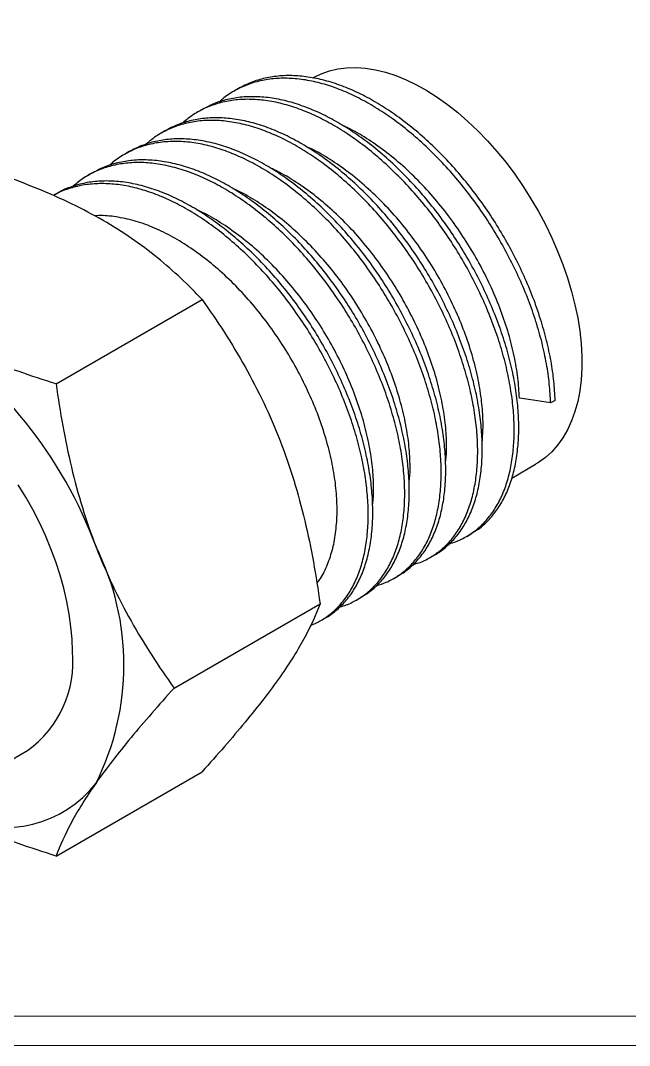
# Model space of a CAD drawing. Header units: millimetres. Extents: x 1419 to 2871, y 617 to 1285.
# Drawn here: x 2830.27 to 2842.07, y 1244.37 to 1264.22 of the extents above; entities that cross this region are included whole.
import ezdxf

# ---------------------------------------------------------------- set-up
doc = ezdxf.new("R2010")
doc.units = ezdxf.units.MM
doc.linetypes.add('SLD-Solid', pattern=[0])

msp = doc.modelspace()

# ---------------------------------------------------------------- linework, layer by layer
at = {"color": 5, "linetype": 'Continuous', "lineweight": 25}
for p, q in [((2834.498, 1262.908), (2834.41, 1262.857)), ((2833.791, 1262.5), (2833.703, 1262.449)), ((2833.084, 1262.092), (2832.995, 1262.041)), ((2832.377, 1261.684), (2832.288, 1261.632)), ((2831.669, 1261.275), (2831.581, 1261.224)), ((2830.962, 1260.867), (2830.906, 1260.834)), ((2830.961, 1257.186), (2833.789, 1258.819)), ((2840.631, 1256.867), (2840.543, 1256.816)), ((2839.79, 1255.362), (2840.253, 1255.629)), ((2838.917, 1254.233), (2839.005, 1254.284)), ((2838.21, 1253.825), (2838.298, 1253.876)), ((2837.503, 1253.416), (2837.591, 1253.467)), ((2836.795, 1253.008), (2836.884, 1253.059)), ((2833.247, 1251.294), (2836.075, 1252.927)), ((2836.088, 1252.6), (2836.177, 1252.651)), ((2829.962, 1249.827), (2830.407, 1250.084)), ((2830.961, 1248.041), (2833.789, 1249.674))]:
    msp.add_line(p, q, dxfattribs=at)
at = {"color": 7, "linetype": 'SLD-Solid', "lineweight": 15}
for points in [[(2812.935, 1285.069), (2871.199, 1285.069), (2871.199, 1244.371), (2812.935, 1244.371)], [(2813.506, 1284.498), (2870.628, 1284.498), (2870.628, 1244.942), (2813.506, 1244.942)]]:
    msp.add_lwpolyline(points, close=True, dxfattribs=at)
at = {"color": 5, "linetype": 'Continuous', "lineweight": 25, "flags": 128}
for points in [[(2835.933, 1263.112), (2835.951, 1263.122), (2836.1, 1263.194), (2836.257, 1263.25), (2836.423, 1263.288), (2836.595, 1263.31), (2836.774, 1263.314), (2836.959, 1263.301), (2837.149, 1263.27), (2837.343, 1263.223), (2837.541, 1263.159), (2837.741, 1263.078), (2837.942, 1262.981), (2838.144, 1262.868), (2838.346, 1262.74), (2838.546, 1262.598), (2838.745, 1262.441), (2838.941, 1262.27), (2839.133, 1262.087), (2839.32, 1261.893), (2839.503, 1261.687), (2839.679, 1261.471), (2839.848, 1261.245), (2840.009, 1261.012), (2840.162, 1260.771), (2840.306, 1260.525), (2840.441, 1260.273), (2840.565, 1260.017), (2840.678, 1259.759), (2840.78, 1259.499), (2840.87, 1259.238), (2840.948, 1258.978), (2841.014, 1258.719), (2841.067, 1258.463), (2841.106, 1258.212), (2841.133, 1257.965), (2841.146, 1257.725), (2841.146, 1257.491), (2841.133, 1257.266), (2841.106, 1257.051), (2841.067, 1256.845), (2841.014, 1256.65), (2840.948, 1256.467), (2840.87, 1256.297), (2840.78, 1256.141), (2840.678, 1255.998), (2840.565, 1255.871), (2840.441, 1255.758), (2840.306, 1255.661), (2840.253, 1255.629)], [(2840.543, 1256.816), (2840.204, 1256.868), (2839.939, 1256.909)], [(2831.277, 1252.007), (2831.27, 1252.239), (2831.25, 1252.479), (2831.217, 1252.724), (2831.171, 1252.974), (2831.112, 1253.226), (2831.041, 1253.481), (2830.958, 1253.738), (2830.862, 1253.994), (2830.755, 1254.248), (2830.638, 1254.501), (2830.51, 1254.75), (2830.372, 1254.994), (2830.224, 1255.233)]]:
    msp.add_lwpolyline(points, dxfattribs=at)
at = {"color": 5, "linetype": 'Continuous', "lineweight": 25}
for centre, radius, start, end in [((2823.683, 1251.065), 8.581, 20.1963, 57.3928), ((2827.163, 1251.741), 5.113, 333.4364, 26.5636), ((2829.182, 1251.796), 2.105, 305.574, 5.7382), ((2829.983, 1250.811), 2.217, 245.0892, 322.2753)]:
    msp.add_arc(centre, radius, start, end, dxfattribs=at)
for points, knots in [([(2840.543, 1256.816), (2840.536, 1256.938), (2840.524, 1257.184), (2840.467, 1257.574), (2840.381, 1257.978), (2840.264, 1258.391), (2840.118, 1258.807), (2839.945, 1259.222), (2839.747, 1259.629), (2839.528, 1260.025), (2839.289, 1260.41), (2839.028, 1260.781), (2838.745, 1261.138), (2838.445, 1261.476), (2838.131, 1261.789), (2837.807, 1262.074), (2837.478, 1262.328), (2837.148, 1262.546), (2836.818, 1262.731), (2836.488, 1262.881), (2836.158, 1262.996), (2835.832, 1263.072), (2835.514, 1263.109), (2835.209, 1263.106), (2834.921, 1263.063), (2834.652, 1262.982), (2834.407, 1262.861), (2834.229, 1262.748), (2834.141, 1262.663), (2834.12, 1262.643)], [0, 0, 0, 0, 0.037372, 0.075275, 0.11355, 0.152028, 0.190536, 0.228897, 0.266942, 0.304508, 0.341745, 0.379488, 0.417657, 0.456087, 0.494604, 0.533034, 0.571203, 0.608946, 0.646183, 0.683749, 0.721794, 0.760156, 0.798664, 0.837142, 0.875417, 0.913319, 0.95069, 0.988063, 1, 1, 1, 1]), ([(2840.631, 1256.867), (2840.625, 1256.989), (2840.612, 1257.235), (2840.555, 1257.625), (2840.469, 1258.029), (2840.352, 1258.442), (2840.206, 1258.858), (2840.033, 1259.273), (2839.836, 1259.681), (2839.617, 1260.076), (2839.377, 1260.461), (2839.116, 1260.832), (2838.834, 1261.189), (2838.534, 1261.527), (2838.22, 1261.84), (2837.896, 1262.125), (2837.567, 1262.379), (2837.236, 1262.597), (2836.907, 1262.782), (2836.577, 1262.932), (2836.247, 1263.047), (2835.92, 1263.123), (2835.603, 1263.16), (2835.297, 1263.157), (2835.009, 1263.113), (2834.74, 1263.034), (2834.578, 1262.95), (2834.498, 1262.908)], [0, 0, 0, 0, 0.0393132, 0.0791852, 0.1194486, 0.159926, 0.2004341, 0.2407889, 0.2808103, 0.3203274, 0.3594989, 0.3992027, 0.439355, 0.4797813, 0.5202997, 0.5607259, 0.6008779, 0.6405812, 0.6797525, 0.7192701, 0.7592919, 0.7996469, 0.8401551, 0.8806324, 0.9208955, 0.960767, 1, 1, 1, 1]), ([(2839.003, 1254.288), (2839.051, 1254.316), (2839.171, 1254.385), (2839.339, 1254.538), (2839.508, 1254.741), (2839.651, 1254.98), (2839.765, 1255.251), (2839.85, 1255.551), (2839.904, 1255.875), (2839.929, 1256.218), (2839.924, 1256.579), (2839.889, 1256.957), (2839.823, 1257.351), (2839.726, 1257.758), (2839.599, 1258.173), (2839.444, 1258.59), (2839.262, 1259.003), (2839.057, 1259.406), (2838.831, 1259.799), (2838.585, 1260.178), (2838.316, 1260.546), (2838.028, 1260.897), (2837.723, 1261.227), (2837.405, 1261.531), (2837.079, 1261.806), (2836.749, 1262.048), (2836.419, 1262.255), (2836.089, 1262.428), (2835.759, 1262.566), (2835.429, 1262.669), (2835.106, 1262.732), (2834.792, 1262.755), (2834.491, 1262.739), (2834.21, 1262.682), (2833.976, 1262.602), (2833.845, 1262.526), (2833.793, 1262.496)], [0, 0, 0, 0, 0.01967, 0.049448, 0.079562, 0.109882, 0.14027, 0.170589, 0.200702, 0.230479, 0.259857, 0.289495, 0.319512, 0.349778, 0.380159, 0.410516, 0.440712, 0.470615, 0.500098, 0.529584, 0.559489, 0.589686, 0.620044, 0.650425, 0.68069, 0.710705, 0.740341, 0.76972, 0.799498, 0.829613, 0.859932, 0.890321, 0.92064, 0.950752, 0.980528, 1, 1, 1, 1]), ([(2838.579, 1254.092), (2838.59, 1254.095), (2838.685, 1254.115), (2838.847, 1254.19), (2839.061, 1254.318), (2839.251, 1254.486), (2839.42, 1254.69), (2839.562, 1254.929), (2839.677, 1255.2), (2839.762, 1255.5), (2839.816, 1255.824), (2839.84, 1256.167), (2839.835, 1256.528), (2839.8, 1256.905), (2839.734, 1257.3), (2839.638, 1257.707), (2839.511, 1258.122), (2839.355, 1258.539), (2839.174, 1258.952), (2838.969, 1259.355), (2838.743, 1259.748), (2838.496, 1260.127), (2838.228, 1260.495), (2837.939, 1260.846), (2837.634, 1261.176), (2837.316, 1261.48), (2836.99, 1261.755), (2836.66, 1261.997), (2836.33, 1262.204), (2836, 1262.377), (2835.67, 1262.515), (2835.341, 1262.618), (2835.017, 1262.681), (2834.703, 1262.704), (2834.403, 1262.688), (2834.121, 1262.632), (2833.86, 1262.537), (2833.621, 1262.41), (2833.481, 1262.296), (2833.412, 1262.239)], [0, 0, 0, 0, 0.003634, 0.031023, 0.058174, 0.085694, 0.113524, 0.141544, 0.169628, 0.197648, 0.225477, 0.252995, 0.280145, 0.307536, 0.335276, 0.363247, 0.391323, 0.419379, 0.447285, 0.47492, 0.502167, 0.529417, 0.557053, 0.584961, 0.613016, 0.641093, 0.669063, 0.696801, 0.72419, 0.751341, 0.778861, 0.806691, 0.834712, 0.862795, 0.890815, 0.918644, 0.946162, 0.973312, 1, 1, 1, 1]), ([(2838.298, 1253.876), (2838.299, 1253.876), (2838.374, 1253.911), (2838.507, 1254.016), (2838.692, 1254.192), (2838.852, 1254.409), (2838.985, 1254.659), (2839.09, 1254.94), (2839.165, 1255.249), (2839.209, 1255.58), (2839.223, 1255.929), (2839.208, 1256.296), (2839.163, 1256.679), (2839.087, 1257.078), (2838.98, 1257.489), (2838.843, 1257.905), (2838.679, 1258.321), (2838.489, 1258.731), (2838.277, 1259.131), (2838.044, 1259.519), (2837.79, 1259.895), (2837.514, 1260.257), (2837.22, 1260.602), (2836.91, 1260.924), (2836.589, 1261.219), (2836.261, 1261.483), (2835.931, 1261.713), (2835.601, 1261.909), (2835.271, 1262.07), (2834.941, 1262.197), (2834.613, 1262.286), (2834.292, 1262.336), (2833.982, 1262.346), (2833.687, 1262.316), (2833.413, 1262.245), (2833.212, 1262.168), (2833.111, 1262.104), (2833.086, 1262.088)], [0, 0, 0, 0, 0.000126, 0.029613, 0.059519, 0.089717, 0.120075, 0.150456, 0.180721, 0.210736, 0.240371, 0.269751, 0.29953, 0.329645, 0.359966, 0.390354, 0.420673, 0.450786, 0.480561, 0.509939, 0.539579, 0.569597, 0.599864, 0.630245, 0.660602, 0.690799, 0.7207, 0.750183, 0.77967, 0.809576, 0.839774, 0.870133, 0.900514, 0.930779, 0.960793, 0.990428, 1, 1, 1, 1]), ([(2837.882, 1253.69), (2837.917, 1253.699), (2838.034, 1253.729), (2838.214, 1253.821), (2838.42, 1253.962), (2838.604, 1254.142), (2838.763, 1254.358), (2838.897, 1254.608), (2839.001, 1254.889), (2839.076, 1255.198), (2839.12, 1255.529), (2839.135, 1255.878), (2839.12, 1256.244), (2839.075, 1256.628), (2838.998, 1257.027), (2838.891, 1257.438), (2838.755, 1257.854), (2838.59, 1258.27), (2838.4, 1258.68), (2838.188, 1259.08), (2837.956, 1259.468), (2837.702, 1259.844), (2837.426, 1260.206), (2837.132, 1260.551), (2836.822, 1260.873), (2836.5, 1261.168), (2836.173, 1261.432), (2835.842, 1261.662), (2835.512, 1261.858), (2835.182, 1262.019), (2834.852, 1262.146), (2834.524, 1262.235), (2834.203, 1262.285), (2833.894, 1262.295), (2833.599, 1262.265), (2833.324, 1262.196), (2833.071, 1262.088), (2832.864, 1261.967), (2832.751, 1261.866), (2832.707, 1261.827)], [0, 0, 0, 0, 0.011615, 0.038895, 0.066178, 0.093849, 0.12179, 0.14988, 0.177991, 0.205994, 0.233766, 0.261187, 0.288371, 0.315925, 0.343789, 0.371844, 0.399962, 0.428015, 0.455877, 0.483428, 0.51061, 0.538035, 0.56581, 0.593815, 0.621926, 0.650014, 0.677954, 0.705622, 0.732901, 0.760184, 0.787855, 0.815797, 0.843887, 0.871997, 0.900001, 0.927772, 0.955193, 0.982377, 1, 1, 1, 1]), ([(2839.939, 1256.909), (2839.931, 1257.04), (2839.916, 1257.303), (2839.843, 1257.724), (2839.734, 1258.158), (2839.585, 1258.601), (2839.402, 1259.043), (2839.188, 1259.476), (2838.946, 1259.894), (2838.677, 1260.297), (2838.381, 1260.682), (2838.062, 1261.044), (2837.724, 1261.374), (2837.375, 1261.668), (2837.022, 1261.917), (2836.733, 1262.093), (2836.563, 1262.168), (2836.511, 1262.191)], [0, 0, 0, 0, 0.06817, 0.137432, 0.207362, 0.277508, 0.347413, 0.416625, 0.484726, 0.552968, 0.622279, 0.692233, 0.762378, 0.832255, 0.901416, 0.969457, 1, 1, 1, 1]), ([(2837.589, 1253.472), (2837.614, 1253.484), (2837.713, 1253.536), (2837.864, 1253.663), (2838.042, 1253.853), (2838.192, 1254.081), (2838.316, 1254.342), (2838.411, 1254.633), (2838.476, 1254.949), (2838.51, 1255.287), (2838.514, 1255.642), (2838.489, 1256.014), (2838.434, 1256.403), (2838.347, 1256.807), (2838.23, 1257.22), (2838.084, 1257.637), (2837.91, 1258.051), (2837.713, 1258.459), (2837.494, 1258.855), (2837.254, 1259.239), (2836.993, 1259.61), (2836.71, 1259.967), (2836.41, 1260.305), (2836.096, 1260.618), (2835.772, 1260.903), (2835.443, 1261.156), (2835.113, 1261.374), (2834.783, 1261.559), (2834.453, 1261.708), (2834.123, 1261.823), (2833.797, 1261.899), (2833.479, 1261.936), (2833.174, 1261.932), (2832.886, 1261.888), (2832.617, 1261.809), (2832.456, 1261.725), (2832.377, 1261.683)], [0, 0, 0, 0, 0.009981, 0.039621, 0.069638, 0.099904, 0.130284, 0.16064, 0.190835, 0.220735, 0.250215, 0.279703, 0.309608, 0.339806, 0.370163, 0.400543, 0.430806, 0.460819, 0.490452, 0.519831, 0.54961, 0.579725, 0.610045, 0.640432, 0.670749, 0.70086, 0.730634, 0.76001, 0.78965, 0.819667, 0.849934, 0.880314, 0.91067, 0.940864, 0.970764, 1, 1, 1, 1]), ([(2837.169, 1253.278), (2837.233, 1253.298), (2837.376, 1253.342), (2837.578, 1253.456), (2837.777, 1253.61), (2837.953, 1253.802), (2838.104, 1254.03), (2838.228, 1254.291), (2838.323, 1254.582), (2838.387, 1254.898), (2838.421, 1255.236), (2838.426, 1255.591), (2838.401, 1255.963), (2838.345, 1256.352), (2838.259, 1256.756), (2838.142, 1257.169), (2837.995, 1257.586), (2837.822, 1258), (2837.624, 1258.408), (2837.405, 1258.804), (2837.166, 1259.188), (2836.904, 1259.559), (2836.622, 1259.916), (2836.322, 1260.254), (2836.008, 1260.567), (2835.684, 1260.852), (2835.355, 1261.105), (2835.024, 1261.323), (2834.695, 1261.508), (2834.365, 1261.657), (2834.035, 1261.772), (2833.709, 1261.848), (2833.391, 1261.885), (2833.086, 1261.881), (2832.797, 1261.838), (2832.529, 1261.756), (2832.284, 1261.636), (2832.107, 1261.523), (2832.02, 1261.438), (2831.999, 1261.418)], [0, 0, 0, 0, 0.021509, 0.048669, 0.076073, 0.103825, 0.131808, 0.159896, 0.187962, 0.215878, 0.243523, 0.270779, 0.298041, 0.32569, 0.35361, 0.381677, 0.409764, 0.437744, 0.465493, 0.49289, 0.520052, 0.547585, 0.575428, 0.60346, 0.631555, 0.659585, 0.687424, 0.714951, 0.742111, 0.769515, 0.797267, 0.82525, 0.853338, 0.881404, 0.90932, 0.936964, 0.96422, 0.991483, 1, 1, 1, 1]), ([(2839.214, 1256.045), (2839.222, 1256.126), (2839.236, 1256.272), (2839.233, 1256.557), (2839.207, 1256.896), (2839.136, 1257.315), (2839.027, 1257.75), (2838.878, 1258.193), (2838.695, 1258.635), (2838.481, 1259.067), (2838.239, 1259.486), (2837.97, 1259.889), (2837.674, 1260.274), (2837.355, 1260.636), (2837.017, 1260.966), (2836.668, 1261.26), (2836.315, 1261.509), (2836.024, 1261.685), (2835.854, 1261.761), (2835.8, 1261.785)], [0, 0, 0, 0, 0.043056, 0.077702, 0.140528, 0.204361, 0.268809, 0.333457, 0.397881, 0.461668, 0.524431, 0.587322, 0.6512, 0.71567, 0.780317, 0.844716, 0.908455, 0.971163, 1, 1, 1, 1]), ([(2836.882, 1253.063), (2836.93, 1253.091), (2837.051, 1253.161), (2837.219, 1253.314), (2837.388, 1253.518), (2837.53, 1253.757), (2837.644, 1254.028), (2837.729, 1254.328), (2837.783, 1254.652), (2837.808, 1254.996), (2837.802, 1255.357), (2837.767, 1255.735), (2837.701, 1256.129), (2837.604, 1256.537), (2837.477, 1256.951), (2837.321, 1257.368), (2837.14, 1257.781), (2836.934, 1258.185), (2836.709, 1258.577), (2836.462, 1258.956), (2836.193, 1259.323), (2835.904, 1259.675), (2835.599, 1260.005), (2835.281, 1260.309), (2834.955, 1260.583), (2834.625, 1260.825), (2834.295, 1261.032), (2833.965, 1261.205), (2833.635, 1261.343), (2833.306, 1261.444), (2832.982, 1261.508), (2832.668, 1261.531), (2832.368, 1261.514), (2832.087, 1261.456), (2831.853, 1261.376), (2831.723, 1261.301), (2831.672, 1261.271)], [0, 0, 0, 0, 0.019906, 0.049685, 0.0798, 0.110118, 0.140504, 0.17082, 0.20093, 0.230701, 0.260076, 0.289716, 0.319732, 0.349998, 0.380377, 0.410732, 0.440925, 0.470823, 0.500301, 0.529788, 0.559693, 0.58989, 0.620247, 0.650625, 0.680887, 0.710897, 0.740529, 0.769906, 0.799686, 0.8298, 0.860119, 0.890505, 0.920821, 0.95093, 0.980701, 1, 1, 1, 1]), ([(2831.871, 1260.351), (2831.484, 1260.574), (2831.056, 1260.78), (2830.163, 1261.147), (2829.697, 1261.309), (2829.217, 1261.459)], [0, 0, 0, 0, 0.5, 0.5, 1, 1, 1, 1]), ([(2836.458, 1252.868), (2836.469, 1252.87), (2836.565, 1252.891), (2836.727, 1252.966), (2836.941, 1253.094), (2837.131, 1253.263), (2837.3, 1253.467), (2837.442, 1253.706), (2837.556, 1253.977), (2837.641, 1254.277), (2837.695, 1254.601), (2837.719, 1254.945), (2837.714, 1255.306), (2837.679, 1255.684), (2837.613, 1256.078), (2837.516, 1256.486), (2837.389, 1256.9), (2837.233, 1257.317), (2837.051, 1257.73), (2836.846, 1258.134), (2836.62, 1258.526), (2836.373, 1258.905), (2836.105, 1259.272), (2835.816, 1259.623), (2835.511, 1259.953), (2835.193, 1260.258), (2834.867, 1260.532), (2834.537, 1260.774), (2834.207, 1260.981), (2833.877, 1261.154), (2833.547, 1261.292), (2833.217, 1261.393), (2832.894, 1261.457), (2832.58, 1261.48), (2832.28, 1261.463), (2831.998, 1261.406), (2831.737, 1261.311), (2831.499, 1261.184), (2831.36, 1261.071), (2831.292, 1261.015)], [0, 0, 0, 0, 0.003802, 0.031191, 0.058346, 0.085871, 0.113707, 0.141731, 0.169818, 0.19784, 0.225671, 0.253189, 0.280341, 0.307738, 0.335483, 0.363459, 0.391539, 0.419597, 0.447505, 0.475141, 0.502388, 0.529644, 0.557286, 0.585198, 0.613258, 0.641337, 0.669309, 0.697049, 0.724438, 0.751592, 0.779118, 0.806954, 0.834978, 0.863065, 0.891087, 0.918918, 0.946436, 0.973588, 1, 1, 1, 1]), ([(2838.508, 1255.661), (2838.516, 1255.734), (2838.529, 1255.872), (2838.526, 1256.149), (2838.5, 1256.488), (2838.429, 1256.907), (2838.319, 1257.342), (2838.171, 1257.785), (2837.988, 1258.227), (2837.774, 1258.659), (2837.532, 1259.078), (2837.263, 1259.481), (2836.967, 1259.866), (2836.648, 1260.228), (2836.31, 1260.558), (2835.961, 1260.852), (2835.608, 1261.1), (2835.326, 1261.272), (2835.163, 1261.345), (2835.118, 1261.365)], [0, 0, 0, 0, 0.03927, 0.074217, 0.137587, 0.201972, 0.266978, 0.332186, 0.397168, 0.461507, 0.524813, 0.58825, 0.65268, 0.717709, 0.782915, 0.847872, 0.912163, 0.975414, 1, 1, 1, 1]), ([(2836.177, 1252.651), (2836.178, 1252.652), (2836.254, 1252.688), (2836.387, 1252.793), (2836.572, 1252.969), (2836.731, 1253.186), (2836.865, 1253.436), (2836.969, 1253.718), (2837.044, 1254.026), (2837.088, 1254.357), (2837.102, 1254.707), (2837.087, 1255.074), (2837.041, 1255.457), (2836.965, 1255.857), (2836.858, 1256.267), (2836.721, 1256.683), (2836.556, 1257.099), (2836.366, 1257.51), (2836.154, 1257.909), (2835.921, 1258.297), (2835.667, 1258.673), (2835.391, 1259.035), (2835.096, 1259.38), (2834.786, 1259.702), (2834.465, 1259.996), (2834.137, 1260.26), (2833.807, 1260.49), (2833.477, 1260.685), (2833.147, 1260.847), (2832.817, 1260.973), (2832.489, 1261.062), (2832.168, 1261.112), (2831.859, 1261.121), (2831.564, 1261.091), (2831.29, 1261.02), (2831.09, 1260.943), (2830.989, 1260.879), (2830.964, 1260.863)], [0, 0, 0, 0, 0.000367, 0.029856, 0.059761, 0.089959, 0.120316, 0.150694, 0.180956, 0.210966, 0.240597, 0.269975, 0.299755, 0.32987, 0.360189, 0.390576, 0.420892, 0.451, 0.480771, 0.510146, 0.539787, 0.569804, 0.60007, 0.63045, 0.660804, 0.690997, 0.720894, 0.750371, 0.77986, 0.809766, 0.839964, 0.870321, 0.900699, 0.930961, 0.960971, 0.990601, 1, 1, 1, 1]), ([(2835.894, 1252.508), (2835.961, 1252.537), (2836.104, 1252.599), (2836.3, 1252.74), (2836.484, 1252.919), (2836.643, 1253.135), (2836.776, 1253.385), (2836.881, 1253.667), (2836.955, 1253.975), (2836.999, 1254.306), (2837.014, 1254.656), (2836.998, 1255.023), (2836.953, 1255.406), (2836.876, 1255.806), (2836.769, 1256.216), (2836.632, 1256.632), (2836.468, 1257.048), (2836.278, 1257.459), (2836.065, 1257.858), (2835.833, 1258.246), (2835.578, 1258.622), (2835.303, 1258.984), (2835.008, 1259.329), (2834.698, 1259.65), (2834.377, 1259.945), (2834.049, 1260.209), (2833.719, 1260.439), (2833.389, 1260.634), (2833.059, 1260.796), (2832.729, 1260.922), (2832.401, 1261.011), (2832.08, 1261.061), (2831.77, 1261.07), (2831.476, 1261.041), (2831.202, 1260.968), (2831.013, 1260.898), (2830.923, 1260.841), (2830.91, 1260.833)], [0, 0, 0, 0, 0.025335, 0.05421, 0.083494, 0.113065, 0.14279, 0.172537, 0.20217, 0.231557, 0.260571, 0.289339, 0.3185, 0.34799, 0.377678, 0.407433, 0.437119, 0.466602, 0.495754, 0.524518, 0.553543, 0.582937, 0.612574, 0.642322, 0.672046, 0.701611, 0.730886, 0.759751, 0.788627, 0.817911, 0.847481, 0.877207, 0.906954, 0.936587, 0.965973, 0.994988, 1, 1, 1, 1]), ([(2837.799, 1255.226), (2837.807, 1255.308), (2837.822, 1255.455), (2837.819, 1255.741), (2837.793, 1256.079), (2837.722, 1256.499), (2837.612, 1256.934), (2837.464, 1257.377), (2837.281, 1257.819), (2837.067, 1258.251), (2836.825, 1258.67), (2836.556, 1259.073), (2836.26, 1259.458), (2835.94, 1259.819), (2835.603, 1260.15), (2835.254, 1260.444), (2834.901, 1260.692), (2834.611, 1260.868), (2834.442, 1260.943), (2834.389, 1260.967)], [0, 0, 0, 0, 0.0434888, 0.0781429, 0.140982, 0.2048283, 0.2692898, 0.3339511, 0.3983891, 0.4621892, 0.5249654, 0.5878705, 0.6517616, 0.7162454, 0.7809054, 0.8453186, 0.9090713, 0.9717922, 1, 1, 1, 1]), ([(2837.092, 1254.821), (2837.1, 1254.902), (2837.115, 1255.048), (2837.111, 1255.332), (2837.086, 1255.671), (2837.015, 1256.091), (2836.905, 1256.526), (2836.757, 1256.968), (2836.574, 1257.41), (2836.359, 1257.843), (2836.118, 1258.262), (2835.849, 1258.665), (2835.553, 1259.05), (2835.233, 1259.411), (2834.896, 1259.742), (2834.547, 1260.035), (2834.194, 1260.284), (2833.903, 1260.461), (2833.733, 1260.536), (2833.679, 1260.56)], [0, 0, 0, 0, 0.043003, 0.077653, 0.140485, 0.204323, 0.268777, 0.333431, 0.397861, 0.461654, 0.524423, 0.587321, 0.651204, 0.71568, 0.780333, 0.844738, 0.908484, 0.971197, 1, 1, 1, 1]), ([(2836.013, 1253.326), (2836.03, 1253.347), (2836.107, 1253.44), (2836.21, 1253.65), (2836.317, 1253.952), (2836.382, 1254.289), (2836.406, 1254.6), (2836.405, 1254.924), (2836.378, 1255.263), (2836.308, 1255.682), (2836.198, 1256.117), (2836.05, 1256.56), (2835.867, 1257.002), (2835.652, 1257.435), (2835.411, 1257.853), (2835.142, 1258.256), (2834.846, 1258.641), (2834.526, 1259.003), (2834.189, 1259.334), (2833.84, 1259.627), (2833.486, 1259.878), (2833.132, 1260.085), (2832.778, 1260.248), (2832.425, 1260.367), (2832.08, 1260.431), (2831.84, 1260.454), (2831.723, 1260.44), (2831.711, 1260.439)], [0, 0, 0, 0, 0.012645, 0.056669, 0.100717, 0.144501, 0.187744, 0.211364, 0.254195, 0.297713, 0.34165, 0.385723, 0.429644, 0.47313, 0.515918, 0.558794, 0.602342, 0.646295, 0.690367, 0.734271, 0.777725, 0.820475, 0.863395, 0.906973, 0.95094, 0.99501, 1, 1, 1, 1]), ([(2833.789, 1258.819), (2833.529, 1259.098), (2833.242, 1259.371), (2832.607, 1259.886), (2832.257, 1260.128), (2831.871, 1260.351)], [0, 0, 0, 0, 0.5, 0.5, 1, 1, 1, 1]), ([(2833.789, 1258.819), (2834.088, 1258.402), (2834.369, 1257.971), (2834.877, 1257.063), (2835.105, 1256.588), (2835.3, 1256.085)], [0, 0, 0, 0, 0.5, 0.5, 1, 1, 1, 1]), ([(2830.961, 1257.186), (2830.478, 1257.336), (2830.004, 1257.502), (2829.112, 1257.869), (2828.694, 1258.07), (2828.307, 1258.294)], [0, 0, 0, 0, 0.5, 0.5, 1, 1, 1, 1]), ([(2830.961, 1257.186), (2831.035, 1256.64), (2831.131, 1256.102), (2831.384, 1255.047), (2831.541, 1254.53), (2831.736, 1254.028)], [0, 0, 0, 0, 0.5, 0.5, 1, 1, 1, 1]), ([(2835.3, 1256.085), (2835.397, 1255.835), (2835.486, 1255.578), (2835.645, 1255.061), (2835.716, 1254.8), (2835.905, 1254.009), (2836.001, 1253.471), (2836.075, 1252.927)], [0, 0, 0, 0, 0.25, 0.25, 0.5, 0.5, 1, 1, 1, 1]), ([(2831.736, 1254.028), (2831.833, 1253.777), (2831.94, 1253.531), (2832.166, 1253.053), (2832.287, 1252.82), (2832.669, 1252.14), (2832.949, 1251.709), (2833.247, 1251.294)], [0, 0, 0, 0, 0.25, 0.25, 0.5, 0.5, 1, 1, 1, 1]), ([(2836.075, 1252.927), (2836.001, 1252.726), (2835.905, 1252.511), (2835.652, 1252.043), (2835.495, 1251.79), (2835.3, 1251.512)], [0, 0, 0, 0, 0.5, 0.5, 1, 1, 1, 1]), ([(2835.3, 1251.512), (2835.203, 1251.374), (2835.097, 1251.23), (2834.87, 1250.936), (2834.749, 1250.786), (2834.368, 1250.324), (2834.087, 1250.003), (2833.789, 1249.674)], [0, 0, 0, 0, 0.25, 0.25, 0.5, 0.5, 1, 1, 1, 1]), ([(2833.247, 1251.294), (2832.948, 1250.963), (2832.668, 1250.642), (2832.159, 1250.027), (2831.931, 1249.733), (2831.736, 1249.455)], [0, 0, 0, 0, 0.5, 0.5, 1, 1, 1, 1]), ([(2831.736, 1249.455), (2831.639, 1249.317), (2831.55, 1249.183), (2831.391, 1248.928), (2831.32, 1248.806), (2831.131, 1248.455), (2831.035, 1248.241), (2830.961, 1248.041)], [0, 0, 0, 0, 0.25, 0.25, 0.5, 0.5, 1, 1, 1, 1]), ([(2830.961, 1248.041), (2830.714, 1248.12), (2830.291, 1248.256), (2829.717, 1248.473), (2829.306, 1248.642), (2829.075, 1248.753), (2828.999, 1248.79)], [0, 0, 0, 0, 0.359494, 0.616291, 0.873782, 1, 1, 1, 1])]:
    msp.add_open_spline(points, degree=3, knots=knots, dxfattribs=at)

doc.saveas('drawing.dxf')
